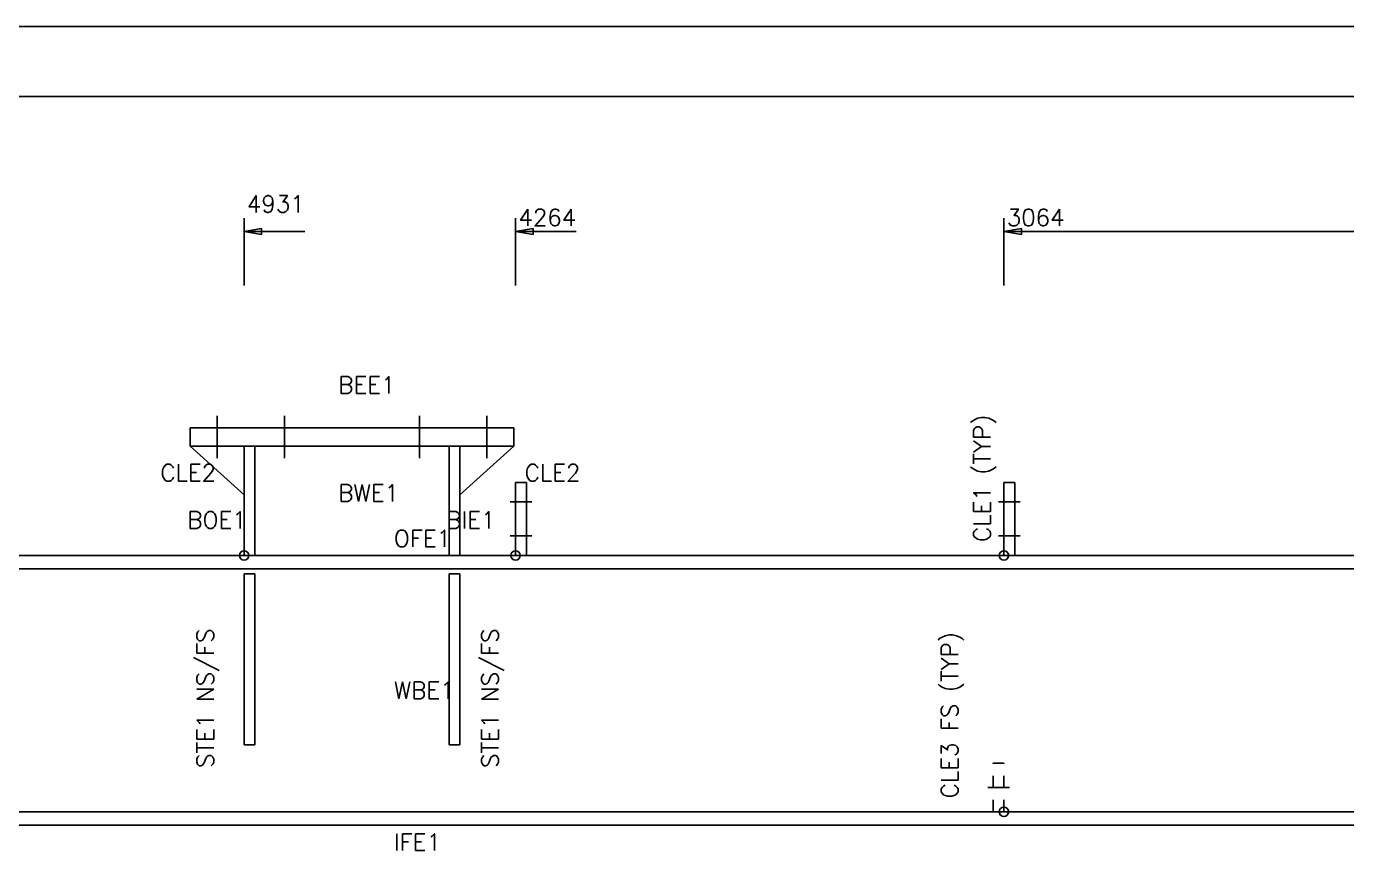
# Model space of a CAD drawing. Extents: x 0 to 420, y 0 to 297.
# Drawn here: x 185.2 to 309.5, y 92.1 to 169.7 of the extents above; entities that cross this region are included whole.
import ezdxf

# ---------------------------------------------------------------- set-up
doc = ezdxf.new("R2010")
doc.units = 0
doc.linetypes.add('CONTIN', pattern=[0])
doc.linetypes.add('DASHED', pattern=[2.38, 1.19, -1.19])
doc.layers.get('0').update_dxf_attribs({"linetype": 'CONTIN'})
for name, color, linetype in [('1', 7, 'CONTIN'), ('11', 7, 'CONTIN'), ('13', 2, 'CONTIN'), ('15', 6, 'CONTIN'), ('2', 7, 'CONTIN'), ('3', 1, 'CONTIN'), ('6', 4, 'CONTIN'), ('7', 3, 'DASHED'), ('9', 7, 'CONTIN')]:
    doc.layers.add(name, color=color, linetype=linetype)
doc.styles.add('SIMPLEX', font='SIMPLEX')

# ---------------------------------------------------------------- blocks, each defined once
blk = doc.blocks.new('PUCLIP')
at = {"layer": '13'}
for p, q in [((0, 0), (0, 7.62)), ((0, 7.62), (1.016, 7.62)), ((1.016, 0), (1.016, 7.62)), ((0, 0), (1.016, 0))]:
    blk.add_line(p, q, dxfattribs=at)
at = {"layer": '6'}
for p, q in [((-0.508, 5.588), (1.524, 5.588)), ((-0.508, 2.032), (1.524, 2.032))]:
    blk.add_line(p, q, dxfattribs=at)
blk = doc.blocks.new('MAG_CRCL')
at = {"layer": '15'}
blk.add_circle((0, 0), 0.889, dxfattribs=at)
blk = doc.blocks.new('BRCCLP')
at = {"layer": '6'}
for p, q in [((-0.508, 2.54), (1.524, 2.54)), ((0, 0), (1.016, 0))]:
    blk.add_line(p, q, dxfattribs=at)
at = {"layer": '7'}
for p, q in [((0, 0), (0, 5.08)), ((0, 5.08), (1.016, 5.08)), ((1.016, 0), (1.016, 5.08))]:
    blk.add_line(p, q, dxfattribs=at)
blk = doc.blocks.new('BRSTBH')
at = {"layer": '13'}
for p, q in [((-25.4, 11.43), (-25.4, 13.335)), ((-25.4, 13.335), (5.08, 13.335)), ((5.08, 11.43), (5.08, 13.335)), ((-25.4, 11.43), (5.08, 11.43)), ((-25.4, 11.43), (-20.32, 6.35)), ((-20.32, 0), (-20.32, 11.43)), ((-19.304, 0), (-19.304, 11.43)), ((-1.016, 0), (-1.016, 11.43)), ((0, 0), (0, 11.43)), ((5.08, 11.43), (0, 6.35)), ((-20.32, 0), (-19.304, 0)), ((-1.016, 0), (0, 0))]:
    blk.add_line(p, q, dxfattribs=at)
at = {"layer": '6'}
for p, q in [((-22.86, 10.16), (-22.86, 14.605)), ((-16.51, 10.16), (-16.51, 14.605)), ((-3.81, 10.16), (-3.81, 14.605)), ((2.54, 10.16), (2.54, 14.605))]:
    blk.add_line(p, q, dxfattribs=at)
blk = doc.blocks.new('WEBSTF')
at = {"layer": '9'}
for p, q in [((0, 0), (0, 25.4)), ((0, 25.4), (1.016, 25.4)), ((1.016, 25.4), (1.016, 0)), ((1.016, 0), (0, 0))]:
    blk.add_line(p, q, dxfattribs=at)
blk = doc.blocks.new('ARROW')
at = {"layer": '2'}
for p, q in [((0, 0), (-1.651, 0.275)), ((-1.651, 0.275), (-1.651, -0.275)), ((-1.651, -0.275), (0, 0))]:
    blk.add_line(p, q, dxfattribs=at)
blk = doc.blocks.new('CZEPIECE')
at = {"layer": '1'}
for p, q in [((394.6, 55.88), (50.8, 55.88)), ((50.8, 54.61), (394.6, 54.61)), ((50.8, 31.75), (394.6, 31.75)), ((50.8, 30.48), (394.6, 30.48))]:
    blk.add_line(p, q, dxfattribs=at)
at = {"layer": '2'}
for p, q in [((50.8, 105.664), (395.616, 105.664)), ((50.8, 99.06), (394.6, 99.06)), ((205.731, 81.28), (205.731, 87.63)), ((231.283, 81.28), (231.283, 87.63)), ((277.245, 81.28), (277.245, 87.63)), ((205.731, 86.36), (211.446, 86.36)), ((231.283, 86.36), (236.998, 86.36)), ((277.245, 86.36), (282.96, 86.36)), ((282.96, 86.36), (394.6, 86.36))]:
    blk.add_line(p, q, dxfattribs=at)
at = {"xscale": -1, "yscale": 0.9, "zscale": 0.9}
for name, p in [('BRSTBH', (205.731, 55.88)), ('BRCCLP', (277.245, 31.75))]:
    blk.add_blockref(name, p, dxfattribs=at)
at = {"yscale": 0.9, "zscale": 0.9}
for p in [(231.283, 55.88), (277.245, 55.88)]:
    blk.add_blockref('PUCLIP', p, dxfattribs=at)
at = {"layer": '1', "xscale": -1}
for p in [(205.731, 86.36), (231.283, 86.36), (277.245, 86.36)]:
    blk.add_blockref('ARROW', p, dxfattribs=at)
at = {"layer": '15', "xscale": 0.5, "yscale": 0.5, "zscale": 0.5}
for p in [(205.731, 55.88), (231.283, 55.88), (277.245, 55.88), (277.245, 31.75)]:
    blk.add_blockref('MAG_CRCL', p, dxfattribs=at)
at = {"layer": '9', "xscale": -1, "yscale": -0.633, "zscale": -0.633}
for p in [(206.747, 54.144), (226.051, 54.144)]:
    blk.add_blockref('WEBSTF', p, dxfattribs=at)
at = {"layer": '1', "style": 'SIMPLEX'}
blk.add_text('CLE2', height=1.587, dxfattribs=at).set_placement((197.857, 62.865))
at = {"layer": '11', "style": 'SIMPLEX'}
for s, p in [('4931', (205.995, 88.159)), ('4264', (231.548, 86.889)), ('3064', (277.509, 86.889))]:
    blk.add_text(s, height=1.587, dxfattribs=at).set_placement(p)
at = {"layer": '3', "style": 'SIMPLEX'}
for s, p in [('BEE1', (214.605, 71.12)), ('CLE2', (232.147, 62.865)), ('BWE1', (214.605, 60.96)), ('BOE1', (200.397, 58.42)), ('BIE1', (224.768, 58.42)), ('OFE1', (219.831, 56.674)), ('WBE1', (219.831, 42.386)), ('IFE1', (219.831, 28.099))]:
    blk.add_text(s, height=1.587, dxfattribs=at).set_placement(p)
for s, p in [('CLE1 (TYP)', (275.975, 57.15)), ('STE1 NS/FS', (202.873, 35.878)), ('STE1 NS/FS', (229.67, 35.878)), ('CLE3 FS (TYP)', (272.927, 33.02))]:
    blk.add_text(s, height=1.587, rotation=90, dxfattribs=at).set_placement(p)

msp = doc.modelspace()

# ---------------------------------------------------------------- block references
msp.add_blockref('CZEPIECE', (0, 64))

doc.saveas('drawing.dxf')
